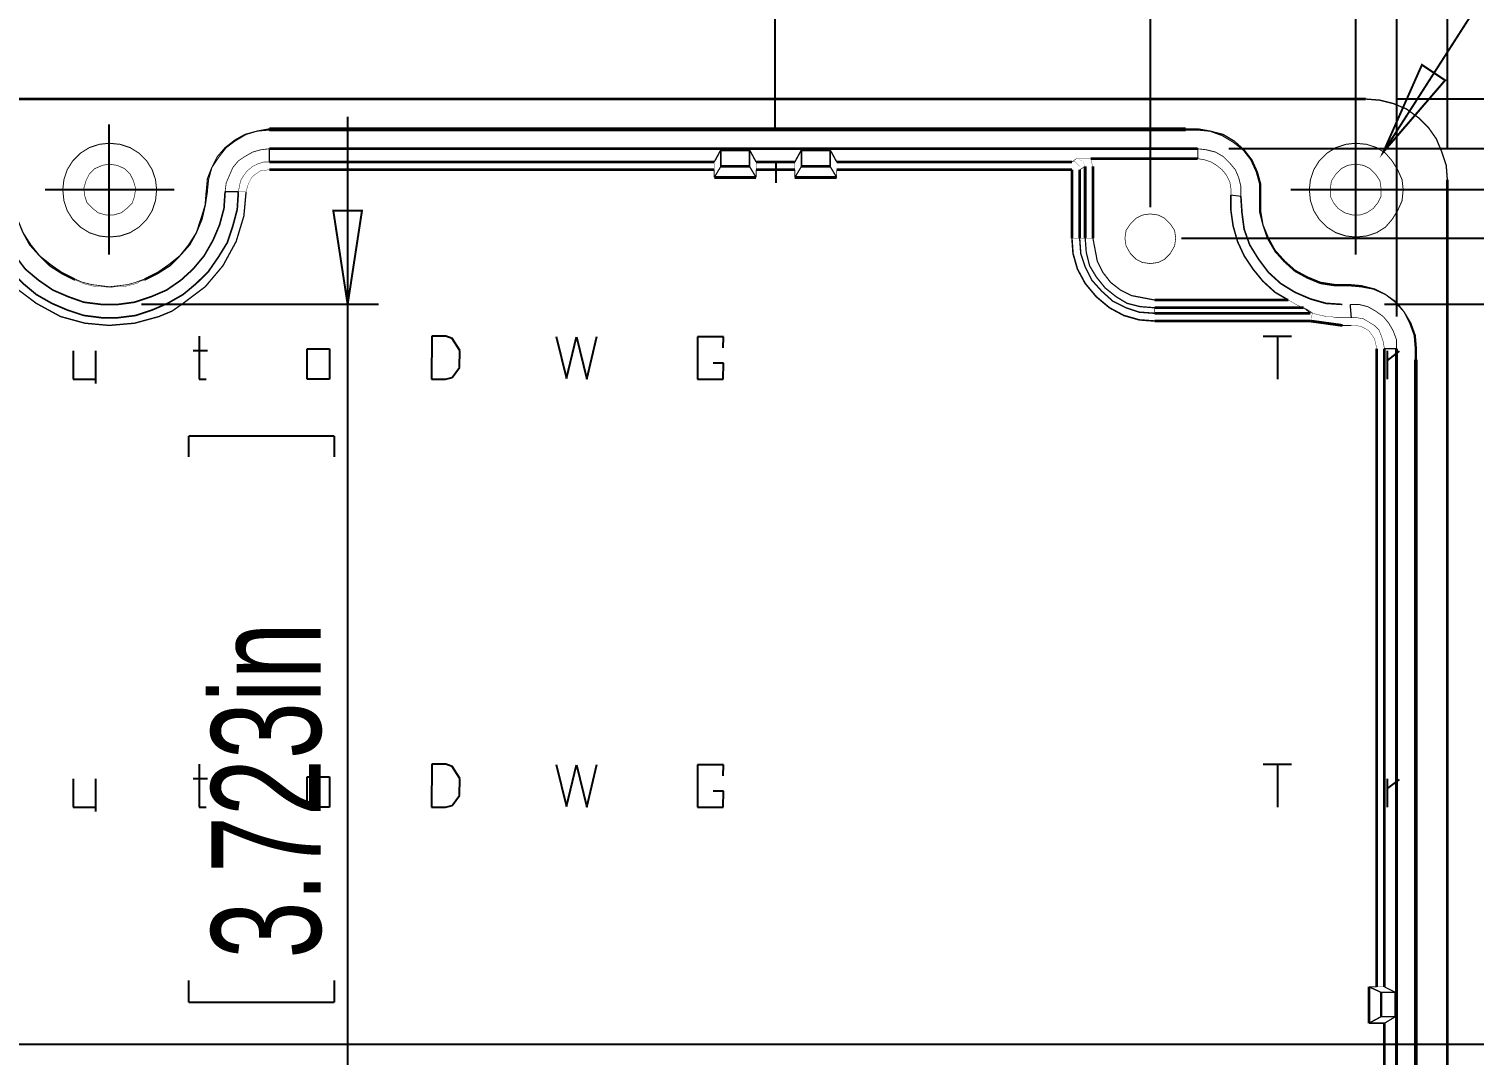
# Model space of a CAD drawing. Extents: x 5 to 426, y 3 to 277.
# Drawn here: x 91.86 to 138.07, y 200.26 to 233.07 of the extents above; entities that cross this region are included whole.
import ezdxf

# ---------------------------------------------------------------- set-up
doc = ezdxf.new("R2010")
doc.units = 0
doc.header["$MEASUREMENT"] = 0
doc.linetypes.add('Linetype1', pattern=[97.2, 86.4, -3.6, 3.6, -3.6])
for name, color, linetype in [('at_Entity', 7, 'Continuous'), ('at_Rect', 7, 'Continuous'), ('at_Text', 7, 'Continuous')]:
    doc.layers.add(name, color=color, linetype=linetype)

msp = doc.modelspace()

# ---------------------------------------------------------------- linework, layer by layer
at = {"color": 28}
for p, q in [((97.31, 223.243), (97.31, 221.875)), ((104.743, 223.243), (104.738, 221.875)), ((105.191, 223.248), (104.743, 223.243)), ((105.395, 223.173), (105.191, 223.248)), ((105.634, 222.791), (105.395, 223.173)), ((108.723, 223.236), (109.047, 221.892)), ((109.047, 221.892), (109.372, 223.228)), ((109.372, 223.228), (109.696, 221.877)), ((109.696, 221.877), (110.02, 223.236)), ((114.067, 223.222), (113.241, 223.222)), ((113.241, 223.222), (113.241, 221.875)), ((114.058, 222.876), (114.067, 223.222)), ((93.274, 222.779), (93.274, 221.875)), ((93.99, 222.779), (93.99, 221.738)), ((97.111, 222.785), (97.574, 222.785)), ((100.762, 222.846), (101.467, 222.846)), ((100.762, 221.875), (100.762, 222.846)), ((101.467, 222.846), (101.467, 221.875)), ((105.626, 222.246), (105.634, 222.791)), ((114.067, 222.388), (113.738, 222.388)), ((114.058, 221.875), (114.067, 222.388)), ((93.274, 221.875), (93.99, 221.875)), ((97.31, 221.875), (97.525, 221.875)), ((101.467, 221.875), (100.762, 221.875)), ((104.738, 221.875), (105.181, 221.875)), ((105.181, 221.875), (105.39, 221.93)), ((105.39, 221.93), (105.626, 222.246)), ((113.241, 221.875), (114.058, 221.875))]:
    msp.add_line(p, q, dxfattribs=at)
at = {"layer": 'at_Entity', "color": 28}
for p, q in [((131.327, 209.559), (132.232, 209.559)), ((131.777, 209.559), (131.777, 208.191)), ((135.292, 209.093), (135.292, 208.191)), ((135.302, 208.79), (135.686, 209.078))]:
    msp.add_line(p, q, dxfattribs=at)
at = {"layer": 'at_Entity', "color": 0}
for points in [[(137.211, 229.238, 0.0636, 0.0636, 0), (137.211, 263.973, 0.0636, 0.0636, 0)], [(135.587, 223.873, 0.0636, 0.0636, 0), (135.587, 257.69, 0.0636, 0.0636, 0)], [(134.281, 228.921, 0.0636, 0.0636, 0), (134.281, 251.477, 0.0636, 0.0636, 0)], [(127.715, 227.367, 0.0636, 0.0636, 0), (127.715, 245.017, 0.0636, 0.0636, 0)], [(135.164, 229.132, 0.0636, 0.0636, 0), (136.399, 231.921, 0.0636, 0.0636, 0), (137.141, 231.427, 0.0636, 0.0636, 0)], [(54.291, 230.827, 0.0883, 0.0883, 0), (134.599, 230.827, 0.0883, 0.0883, 0)], [(137.211, 228.25, 0.0431, 0.0431, 0), (137.176, 228.709, 0.0431, 0.0431, 0), (137.035, 229.132, 0.0431, 0.0431, 0), (136.858, 229.556, 0.0431, 0.0431, 0), (136.611, 229.909, 0.0431, 0.0431, 0), (136.293, 230.227, 0.0431, 0.0431, 0), (135.905, 230.509, 0.0431, 0.0431, 0), (135.481, 230.685, 0.0431, 0.0431, 0), (135.058, 230.791, 0.0431, 0.0431, 0), (134.599, 230.827, 0.0431, 0.0431, 0)], [(135.623, 230.827, 0.0636, 0.0636, 0), (184.231, 230.827, 0.0636, 0.0636, 0)], [(102.052, 224.261, 0.0636, 0.0636, 0), (102.052, 230.262, 0.0636, 0.0636, 0)], [(94.427, 229.168, 0.0636, 0.0636, 0), (94.427, 230.015, 0.0636, 0.0636, 0)], [(97.534, 227.897, 0.0363, 0.0363, 0), (97.569, 228.285, 0.0363, 0.0363, 0), (97.71, 228.638, 0.0363, 0.0363, 0), (97.887, 228.991, 0.0363, 0.0363, 0), (98.134, 229.274, 0.0363, 0.0363, 0), (98.452, 229.521, 0.0363, 0.0363, 0), (98.769, 229.697, 0.0363, 0.0363, 0), (99.158, 229.803, 0.0363, 0.0363, 0), (99.546, 229.874, 0.0363, 0.0363, 0)], [(97.569, 227.897, 0.0353, 0.0353, 0), (97.605, 228.25, 0.0353, 0.0353, 0), (97.71, 228.638, 0.0353, 0.0353, 0), (97.922, 228.956, 0.0353, 0.0353, 0), (98.169, 229.274, 0.0353, 0.0353, 0), (98.452, 229.485, 0.0353, 0.0353, 0), (98.805, 229.697, 0.0353, 0.0353, 0), (99.158, 229.803, 0.0353, 0.0353, 0), (99.546, 229.838, 0.0353, 0.0353, 0)], [(99.546, 229.874, 0.0883, 0.0883, 0), (128.845, 229.874, 0.0883, 0.0883, 0)], [(99.546, 229.838, 0.0883, 0.0883, 0), (128.845, 229.838, 0.0883, 0.0883, 0)], [(99.546, 229.874, 0.00353, 0.00353, 0), (99.546, 229.838, 0.00353, 0.00353, 0)], [(129.233, 229.874, 0.0388, 0.0388, 0), (128.845, 229.874, 0.0388, 0.0388, 0)], [(129.233, 229.838, 0.0388, 0.0388, 0), (128.845, 229.838, 0.0388, 0.0388, 0)], [(128.845, 229.838, 0.00353, 0.00353, 0), (128.845, 229.874, 0.00353, 0.00353, 0)], [(129.233, 229.874, 0.0395, 0.0395, 0), (129.622, 229.803, 0.0395, 0.0395, 0), (130.045, 229.697, 0.0395, 0.0395, 0), (130.398, 229.485, 0.0395, 0.0395, 0), (130.716, 229.203, 0.0395, 0.0395, 0), (130.963, 228.885, 0.0395, 0.0395, 0), (131.139, 228.497, 0.0395, 0.0395, 0), (131.245, 228.109, 0.0395, 0.0395, 0), (131.245, 227.685, 0.0395, 0.0395, 0)], [(129.233, 229.838, 0.039, 0.039, 0), (129.622, 229.803, 0.039, 0.039, 0), (130.01, 229.662, 0.039, 0.039, 0), (130.363, 229.45, 0.039, 0.039, 0), (130.681, 229.203, 0.039, 0.039, 0), (130.928, 228.885, 0.039, 0.039, 0), (131.104, 228.497, 0.039, 0.039, 0), (131.21, 228.109, 0.039, 0.039, 0), (131.21, 227.685, 0.039, 0.039, 0)], [(129.233, 229.874, 0.00353, 0.00353, 0), (129.233, 229.838, 0.00353, 0.00353, 0)], [(134.281, 229.168, 0.0636, 0.0636, 0), (134.281, 230.015, 0.0636, 0.0636, 0)], [(94.427, 226.414, 0.032, 0.032, 0), (94.11, 226.45, 0.032, 0.032, 0), (93.792, 226.555, 0.032, 0.032, 0), (93.51, 226.732, 0.032, 0.032, 0), (93.263, 226.979, 0.032, 0.032, 0), (93.086, 227.261, 0.032, 0.032, 0), (92.98, 227.579, 0.032, 0.032, 0), (92.945, 227.932, 0.032, 0.032, 0), (92.98, 228.25, 0.032, 0.032, 0), (93.086, 228.567, 0.032, 0.032, 0), (93.263, 228.85, 0.032, 0.032, 0), (93.51, 229.097, 0.032, 0.032, 0), (93.792, 229.274, 0.032, 0.032, 0), (94.11, 229.379, 0.032, 0.032, 0), (94.427, 229.415, 0.032, 0.032, 0), (94.78, 229.379, 0.032, 0.032, 0), (95.098, 229.274, 0.032, 0.032, 0), (95.381, 229.097, 0.032, 0.032, 0), (95.628, 228.85, 0.032, 0.032, 0), (95.804, 228.567, 0.032, 0.032, 0), (95.91, 228.25, 0.032, 0.032, 0), (95.945, 227.932, 0.032, 0.032, 0), (95.91, 227.579, 0.032, 0.032, 0), (95.804, 227.261, 0.032, 0.032, 0), (95.628, 226.979, 0.032, 0.032, 0), (95.381, 226.732, 0.032, 0.032, 0), (95.098, 226.555, 0.032, 0.032, 0), (94.78, 226.45, 0.032, 0.032, 0), (94.427, 226.414, 0.032, 0.032, 0)], [(94.427, 227.932, 0.0636, 0.0636, 0), (94.427, 229.168, 0.0636, 0.0636, 0)], [(98.134, 227.862, 0.0255, 0.0255, 0), (98.169, 228.144, 0.0255, 0.0255, 0), (98.275, 228.391, 0.0255, 0.0255, 0), (98.381, 228.638, 0.0255, 0.0255, 0), (98.558, 228.85, 0.0255, 0.0255, 0), (98.769, 228.991, 0.0255, 0.0255, 0), (99.016, 229.132, 0.0255, 0.0255, 0), (99.264, 229.203, 0.0255, 0.0255, 0), (99.546, 229.238, 0.0255, 0.0255, 0)], [(99.546, 229.238, 0.0883, 0.0883, 0), (129.233, 229.238, 0.0883, 0.0883, 0)], [(99.546, 229.238, 0.0424, 0.0424, 0), (99.546, 228.815, 0.0424, 0.0424, 0)], [(113.772, 228.815, 0.0442, 0.0442, 0), (113.984, 229.203, 0.0442, 0.0442, 0)], [(113.984, 229.203, 0.0883, 0.0883, 0), (114.901, 229.203, 0.0883, 0.0883, 0)], [(113.984, 229.203, 0.0529, 0.0529, 0), (113.984, 228.673, 0.0529, 0.0529, 0)], [(114.901, 229.203, 0.0529, 0.0529, 0), (114.901, 228.673, 0.0529, 0.0529, 0)], [(114.901, 229.203, 0.0442, 0.0442, 0), (115.113, 228.815, 0.0442, 0.0442, 0)], [(116.349, 228.815, 0.0442, 0.0442, 0), (116.561, 229.203, 0.0442, 0.0442, 0)], [(116.561, 229.203, 0.0883, 0.0883, 0), (117.478, 229.203, 0.0883, 0.0883, 0)], [(116.561, 229.203, 0.0529, 0.0529, 0), (116.561, 228.673, 0.0529, 0.0529, 0)], [(117.478, 229.203, 0.0529, 0.0529, 0), (117.478, 228.673, 0.0529, 0.0529, 0)], [(117.478, 229.203, 0.0442, 0.0442, 0), (117.69, 228.815, 0.0442, 0.0442, 0)], [(129.233, 228.921, 0.0318, 0.0318, 0), (129.233, 229.238, 0.0318, 0.0318, 0)], [(129.233, 229.238, 0.0269, 0.0269, 0), (129.516, 229.203, 0.0269, 0.0269, 0), (129.798, 229.132, 0.0269, 0.0269, 0), (130.045, 228.991, 0.0269, 0.0269, 0), (130.257, 228.779, 0.0269, 0.0269, 0), (130.434, 228.567, 0.0269, 0.0269, 0), (130.539, 228.32, 0.0269, 0.0269, 0), (130.61, 228.038, 0.0269, 0.0269, 0), (130.61, 227.72, 0.0269, 0.0269, 0)], [(130.222, 229.238, 0.0636, 0.0636, 0), (178.23, 229.238, 0.0636, 0.0636, 0)], [(134.281, 226.414, 0.032, 0.032, 0), (133.964, 226.45, 0.032, 0.032, 0), (133.646, 226.555, 0.032, 0.032, 0), (133.363, 226.732, 0.032, 0.032, 0), (133.116, 226.979, 0.032, 0.032, 0), (132.94, 227.261, 0.032, 0.032, 0), (132.834, 227.579, 0.032, 0.032, 0), (132.799, 227.932, 0.032, 0.032, 0), (132.834, 228.25, 0.032, 0.032, 0), (132.94, 228.567, 0.032, 0.032, 0), (133.116, 228.85, 0.032, 0.032, 0), (133.363, 229.097, 0.032, 0.032, 0), (133.646, 229.274, 0.032, 0.032, 0), (133.964, 229.379, 0.032, 0.032, 0), (134.281, 229.415, 0.032, 0.032, 0), (134.634, 229.379, 0.032, 0.032, 0), (134.952, 229.274, 0.032, 0.032, 0), (135.234, 229.097, 0.032, 0.032, 0), (135.446, 228.85, 0.032, 0.032, 0), (135.623, 228.567, 0.032, 0.032, 0), (135.764, 228.25, 0.032, 0.032, 0), (135.799, 227.932, 0.032, 0.032, 0), (135.764, 227.579, 0.032, 0.032, 0), (135.623, 227.261, 0.032, 0.032, 0), (135.446, 226.979, 0.032, 0.032, 0), (135.234, 226.732, 0.032, 0.032, 0), (134.952, 226.555, 0.032, 0.032, 0), (134.634, 226.45, 0.032, 0.032, 0), (134.281, 226.414, 0.032, 0.032, 0)], [(134.281, 227.932, 0.0636, 0.0636, 0), (134.281, 229.168, 0.0636, 0.0636, 0)], [(94.427, 228.744, 0.0215, 0.0215, 0), (94.675, 228.709, 0.0215, 0.0215, 0), (94.922, 228.603, 0.0215, 0.0215, 0), (95.098, 228.426, 0.0215, 0.0215, 0), (95.204, 228.214, 0.0215, 0.0215, 0), (95.275, 227.967, 0.0215, 0.0215, 0), (95.239, 227.72, 0.0215, 0.0215, 0), (95.169, 227.508, 0.0215, 0.0215, 0), (94.992, 227.332, 0.0215, 0.0215, 0), (94.816, 227.191, 0.0215, 0.0215, 0), (94.569, 227.12, 0.0215, 0.0215, 0), (94.322, 227.12, 0.0215, 0.0215, 0), (94.075, 227.191, 0.0215, 0.0215, 0), (93.898, 227.332, 0.0215, 0.0215, 0), (93.721, 227.508, 0.0215, 0.0215, 0), (93.651, 227.72, 0.0215, 0.0215, 0), (93.616, 227.967, 0.0215, 0.0215, 0), (93.686, 228.214, 0.0215, 0.0215, 0), (93.792, 228.426, 0.0215, 0.0215, 0), (93.969, 228.603, 0.0215, 0.0215, 0), (94.216, 228.709, 0.0215, 0.0215, 0), (94.427, 228.744, 0.0215, 0.0215, 0)], [(99.546, 228.815, 0.0158, 0.0158, 0), (99.369, 228.815, 0.0158, 0.0158, 0), (99.158, 228.744, 0.0158, 0.0158, 0), (99.016, 228.673, 0.0158, 0.0158, 0), (98.84, 228.532, 0.0158, 0.0158, 0), (98.734, 228.391, 0.0158, 0.0158, 0), (98.628, 228.214, 0.0158, 0.0158, 0), (98.593, 228.038, 0.0158, 0.0158, 0), (98.558, 227.862, 0.0158, 0.0158, 0)], [(99.546, 228.815, 0.0883, 0.0883, 0), (113.772, 228.815, 0.0883, 0.0883, 0)], [(99.546, 228.567, 0.00353, 0.00353, 0), (99.546, 228.638, 0.00353, 0.00353, 0), (99.546, 228.673, 0.00353, 0.00353, 0), (99.546, 228.709, 0.00353, 0.00353, 0), (99.546, 228.744, 0.00353, 0.00353, 0), (99.546, 228.779, 0.00353, 0.00353, 0), (99.546, 228.815, 0.00353, 0.00353, 0)], [(113.772, 228.815, 0.00353, 0.00353, 0), (113.772, 228.744, 0.00353, 0.00353, 0), (113.772, 228.709, 0.00353, 0.00353, 0), (113.772, 228.673, 0.00353, 0.00353, 0), (113.772, 228.567, 0.00353, 0.00353, 0)], [(113.984, 228.673, 0.0883, 0.0883, 0), (114.901, 228.673, 0.0883, 0.0883, 0)], [(115.113, 228.815, 0.0883, 0.0883, 0), (116.349, 228.815, 0.0883, 0.0883, 0)], [(115.113, 228.567, 0.00353, 0.00353, 0), (115.113, 228.673, 0.00353, 0.00353, 0), (115.113, 228.744, 0.00353, 0.00353, 0), (115.113, 228.779, 0.00353, 0.00353, 0), (115.113, 228.815, 0.00353, 0.00353, 0)], [(116.349, 228.815, 0.00353, 0.00353, 0), (116.349, 228.744, 0.00353, 0.00353, 0), (116.349, 228.709, 0.00353, 0.00353, 0), (116.349, 228.673, 0.00353, 0.00353, 0), (116.349, 228.567, 0.00353, 0.00353, 0)], [(116.561, 228.673, 0.0883, 0.0883, 0), (117.478, 228.673, 0.0883, 0.0883, 0)], [(117.69, 228.815, 0.0883, 0.0883, 0), (125.209, 228.815, 0.0883, 0.0883, 0)], [(117.69, 228.567, 0.00353, 0.00353, 0), (117.69, 228.673, 0.00353, 0.00353, 0), (117.69, 228.744, 0.00353, 0.00353, 0), (117.69, 228.779, 0.00353, 0.00353, 0), (117.69, 228.815, 0.00353, 0.00353, 0)], [(125.209, 228.815, 0.0176, 0.0176, 0), (125.35, 228.921, 0.0176, 0.0176, 0)], [(125.456, 228.567, 0.00998, 0.00998, 0), (125.456, 228.673, 0.00998, 0.00998, 0), (125.386, 228.744, 0.00998, 0.00998, 0), (125.315, 228.815, 0.00998, 0.00998, 0), (125.209, 228.815, 0.00998, 0.00998, 0)], [(125.209, 228.815, 0.00353, 0.00353, 0), (125.209, 228.779, 0.00353, 0.00353, 0)], [(125.35, 228.921, 0.0106, 0.0106, 0), (125.562, 228.921, 0.0106, 0.0106, 0), (125.668, 228.921, 0.0106, 0.0106, 0), (125.809, 228.921, 0.0106, 0.0106, 0)], [(125.35, 228.921, 0.00353, 0.00353, 0), (125.421, 228.921, 0.00353, 0.00353, 0), (125.456, 228.885, 0.00353, 0.00353, 0), (125.527, 228.85, 0.00353, 0.00353, 0), (125.562, 228.85, 0.00353, 0.00353, 0), (125.597, 228.744, 0.00353, 0.00353, 0), (125.633, 228.673, 0.00353, 0.00353, 0)], [(125.633, 228.673, 0.0883, 0.0883, 0), (125.633, 226.379, 0.0883, 0.0883, 0)], [(125.809, 228.921, 0.0883, 0.0883, 0), (129.233, 228.921, 0.0883, 0.0883, 0)], [(125.809, 228.921, 0.0112, 0.0112, 0), (125.844, 228.779, 0.0112, 0.0112, 0), (125.88, 228.673, 0.0112, 0.0112, 0)], [(125.88, 228.673, 0.0883, 0.0883, 0), (125.88, 226.379, 0.0883, 0.0883, 0)], [(130.292, 227.756, 0.0206, 0.0206, 0), (130.292, 227.967, 0.0206, 0.0206, 0), (130.257, 228.179, 0.0206, 0.0206, 0), (130.151, 228.391, 0.0206, 0.0206, 0), (130.01, 228.567, 0.0206, 0.0206, 0), (129.833, 228.709, 0.0206, 0.0206, 0), (129.657, 228.815, 0.0206, 0.0206, 0), (129.445, 228.885, 0.0206, 0.0206, 0), (129.233, 228.921, 0.0206, 0.0206, 0)], [(134.281, 228.744, 0.0223, 0.0223, 0), (134.528, 228.709, 0.0223, 0.0223, 0), (134.74, 228.603, 0.0223, 0.0223, 0), (134.917, 228.426, 0.0223, 0.0223, 0), (135.058, 228.214, 0.0223, 0.0223, 0), (135.093, 227.967, 0.0223, 0.0223, 0), (135.093, 227.72, 0.0223, 0.0223, 0), (134.987, 227.508, 0.0223, 0.0223, 0), (134.846, 227.332, 0.0223, 0.0223, 0), (134.634, 227.191, 0.0223, 0.0223, 0), (134.422, 227.12, 0.0223, 0.0223, 0), (134.175, 227.12, 0.0223, 0.0223, 0), (133.928, 227.191, 0.0223, 0.0223, 0), (133.716, 227.332, 0.0223, 0.0223, 0), (133.575, 227.508, 0.0223, 0.0223, 0), (133.469, 227.72, 0.0223, 0.0223, 0), (133.469, 227.967, 0.0223, 0.0223, 0), (133.505, 228.214, 0.0223, 0.0223, 0), (133.646, 228.426, 0.0223, 0.0223, 0), (133.822, 228.603, 0.0223, 0.0223, 0), (134.034, 228.709, 0.0223, 0.0223, 0), (134.281, 228.744, 0.0223, 0.0223, 0)], [(99.546, 228.567, 0.0127, 0.0127, 0), (99.264, 228.532, 0.0127, 0.0127, 0), (99.158, 228.462, 0.0127, 0.0127, 0), (99.016, 228.356, 0.0127, 0.0127, 0), (98.946, 228.25, 0.0127, 0.0127, 0), (98.875, 228.109, 0.0127, 0.0127, 0), (98.805, 227.862, 0.0127, 0.0127, 0)], [(113.772, 228.567, 0.0883, 0.0883, 0), (99.546, 228.567, 0.0883, 0.0883, 0)], [(115.113, 228.32, 0.0883, 0.0883, 0), (113.772, 228.32, 0.0883, 0.0883, 0)], [(113.772, 228.32, 0.0412, 0.0412, 0), (113.984, 228.673, 0.0412, 0.0412, 0)], [(113.772, 228.32, 0.0247, 0.0247, 0), (113.772, 228.567, 0.0247, 0.0247, 0)], [(114.901, 228.673, 0.0412, 0.0412, 0), (115.113, 228.32, 0.0412, 0.0412, 0)], [(116.349, 228.567, 0.0883, 0.0883, 0), (115.113, 228.567, 0.0883, 0.0883, 0)], [(115.113, 228.567, 0.0247, 0.0247, 0), (115.113, 228.32, 0.0247, 0.0247, 0)], [(117.69, 228.32, 0.0883, 0.0883, 0), (116.349, 228.32, 0.0883, 0.0883, 0)], [(116.349, 228.32, 0.0412, 0.0412, 0), (116.561, 228.673, 0.0412, 0.0412, 0)], [(116.349, 228.32, 0.0247, 0.0247, 0), (116.349, 228.567, 0.0247, 0.0247, 0)], [(117.478, 228.673, 0.0412, 0.0412, 0), (117.69, 228.32, 0.0412, 0.0412, 0)], [(125.209, 228.567, 0.0883, 0.0883, 0), (117.69, 228.567, 0.0883, 0.0883, 0)], [(117.69, 228.567, 0.0247, 0.0247, 0), (117.69, 228.32, 0.0247, 0.0247, 0)], [(125.209, 226.379, 0.0883, 0.0883, 0), (125.209, 228.567, 0.0883, 0.0883, 0)], [(125.209, 228.709, 0.00353, 0.00353, 0), (125.209, 228.673, 0.00353, 0.00353, 0), (125.209, 228.567, 0.00353, 0.00353, 0)], [(125.209, 228.567, 0.00353, 0.00353, 0), (125.315, 228.567, 0.00353, 0.00353, 0), (125.35, 228.567, 0.00353, 0.00353, 0)], [(125.456, 228.567, 0.0883, 0.0883, 0), (125.456, 226.379, 0.0883, 0.0883, 0)], [(125.421, 228.567, 0.00353, 0.00353, 0), (125.456, 228.567, 0.00353, 0.00353, 0)], [(125.633, 228.673, 0.0206, 0.0206, 0), (125.456, 228.567, 0.0206, 0.0206, 0)], [(125.633, 228.673, 0.00353, 0.00353, 0), (125.668, 228.673, 0.00353, 0.00353, 0), (125.703, 228.673, 0.00353, 0.00353, 0), (125.739, 228.673, 0.00353, 0.00353, 0), (125.774, 228.673, 0.00353, 0.00353, 0), (125.809, 228.673, 0.00353, 0.00353, 0), (125.88, 228.673, 0.00353, 0.00353, 0)], [(137.211, 228.25, 0.0883, 0.0883, 0), (137.211, 172.97, 0.0883, 0.0883, 0)], [(98.805, 227.862, 0.0431, 0.0431, 0), (98.734, 227.085, 0.0431, 0.0431, 0), (98.487, 226.273, 0.0431, 0.0431, 0), (98.063, 225.496, 0.0431, 0.0431, 0), (97.499, 224.826, 0.0431, 0.0431, 0), (96.793, 224.296, 0.0431, 0.0431, 0), (96.44, 224.049, 0.0431, 0.0431, 0), (96.016, 223.873, 0.0431, 0.0431, 0), (95.239, 223.661, 0.0431, 0.0431, 0), (94.427, 223.59, 0.0431, 0.0431, 0), (93.651, 223.661, 0.0431, 0.0431, 0), (92.874, 223.873, 0.0431, 0.0431, 0), (92.098, 224.296, 0.0431, 0.0431, 0), (91.392, 224.826, 0.0431, 0.0431, 0), (90.827, 225.496, 0.0431, 0.0431, 0), (90.615, 225.885, 0.0431, 0.0431, 0), (90.403, 226.273, 0.0431, 0.0431, 0), (90.156, 227.085, 0.0431, 0.0431, 0), (90.086, 227.862, 0.0431, 0.0431, 0)], [(90.333, 227.862, 0.0529, 0.0529, 0), (90.368, 227.297, 0.0529, 0.0529, 0), (90.509, 226.767, 0.0529, 0.0529, 0), (90.686, 226.238, 0.0529, 0.0529, 0), (90.968, 225.779, 0.0529, 0.0529, 0), (91.286, 225.32, 0.0529, 0.0529, 0), (91.674, 224.932, 0.0529, 0.0529, 0), (92.098, 224.579, 0.0529, 0.0529, 0), (92.592, 224.296, 0.0529, 0.0529, 0), (93.086, 224.084, 0.0529, 0.0529, 0), (93.616, 223.908, 0.0529, 0.0529, 0), (94.18, 223.837, 0.0529, 0.0529, 0), (94.71, 223.837, 0.0529, 0.0529, 0), (95.275, 223.908, 0.0529, 0.0529, 0), (95.804, 224.084, 0.0529, 0.0529, 0), (96.298, 224.296, 0.0529, 0.0529, 0), (96.793, 224.579, 0.0529, 0.0529, 0), (97.216, 224.932, 0.0529, 0.0529, 0), (97.605, 225.32, 0.0529, 0.0529, 0), (97.922, 225.779, 0.0529, 0.0529, 0), (98.205, 226.238, 0.0529, 0.0529, 0), (98.381, 226.767, 0.0529, 0.0529, 0), (98.522, 227.297, 0.0529, 0.0529, 0), (98.558, 227.862, 0.0529, 0.0529, 0)], [(90.756, 227.862, 0.0525, 0.0525, 0), (90.792, 227.332, 0.0525, 0.0525, 0), (90.933, 226.803, 0.0525, 0.0525, 0), (91.145, 226.308, 0.0525, 0.0525, 0), (91.427, 225.814, 0.0525, 0.0525, 0), (91.745, 225.391, 0.0525, 0.0525, 0), (92.168, 225.037, 0.0525, 0.0525, 0), (92.627, 224.72, 0.0525, 0.0525, 0), (93.121, 224.508, 0.0525, 0.0525, 0), (93.616, 224.332, 0.0525, 0.0525, 0), (94.18, 224.261, 0.0525, 0.0525, 0), (94.71, 224.261, 0.0525, 0.0525, 0), (95.239, 224.332, 0.0525, 0.0525, 0), (95.769, 224.508, 0.0525, 0.0525, 0), (96.263, 224.72, 0.0525, 0.0525, 0), (96.722, 225.037, 0.0525, 0.0525, 0), (97.11, 225.391, 0.0525, 0.0525, 0), (97.463, 225.814, 0.0525, 0.0525, 0), (97.746, 226.308, 0.0525, 0.0525, 0), (97.957, 226.803, 0.0525, 0.0525, 0), (98.099, 227.332, 0.0525, 0.0525, 0), (98.134, 227.862, 0.0525, 0.0525, 0)], [(93.333, 225.037, 0.0442, 0.0442, 0), (92.91, 225.249, 0.0442, 0.0442, 0), (92.521, 225.496, 0.0442, 0.0442, 0), (92.204, 225.814, 0.0442, 0.0442, 0), (91.886, 226.167, 0.0442, 0.0442, 0), (91.674, 226.555, 0.0442, 0.0442, 0), (91.498, 226.979, 0.0442, 0.0442, 0), (91.392, 227.438, 0.0442, 0.0442, 0), (91.321, 227.897, 0.0442, 0.0442, 0)], [(91.356, 227.897, 0.0431, 0.0431, 0), (91.392, 227.438, 0.0431, 0.0431, 0), (91.498, 226.979, 0.0431, 0.0431, 0), (91.674, 226.555, 0.0431, 0.0431, 0), (91.921, 226.167, 0.0431, 0.0431, 0), (92.204, 225.814, 0.0431, 0.0431, 0), (92.557, 225.532, 0.0431, 0.0431, 0), (92.91, 225.285, 0.0431, 0.0431, 0), (93.333, 225.073, 0.0431, 0.0431, 0)], [(93.192, 227.932, 0.0636, 0.0636, 0), (92.38, 227.932, 0.0636, 0.0636, 0)], [(94.427, 227.932, 0.0636, 0.0636, 0), (93.192, 227.932, 0.0636, 0.0636, 0)], [(94.427, 227.932, 0.0636, 0.0636, 0), (95.698, 227.932, 0.0636, 0.0636, 0)], [(94.427, 227.932, 0.0636, 0.0636, 0), (94.427, 226.661, 0.0636, 0.0636, 0)], [(97.569, 227.897, 0.0442, 0.0442, 0), (97.499, 227.438, 0.0442, 0.0442, 0), (97.393, 226.979, 0.0442, 0.0442, 0), (97.216, 226.555, 0.0442, 0.0442, 0), (97.004, 226.167, 0.0442, 0.0442, 0), (96.687, 225.814, 0.0442, 0.0442, 0), (96.369, 225.496, 0.0442, 0.0442, 0), (95.981, 225.249, 0.0442, 0.0442, 0), (95.557, 225.037, 0.0442, 0.0442, 0)], [(95.557, 225.073, 0.0431, 0.0431, 0), (95.981, 225.285, 0.0431, 0.0431, 0), (96.334, 225.532, 0.0431, 0.0431, 0), (96.687, 225.814, 0.0431, 0.0431, 0), (96.969, 226.167, 0.0431, 0.0431, 0), (97.216, 226.555, 0.0431, 0.0431, 0), (97.357, 226.979, 0.0431, 0.0431, 0), (97.499, 227.438, 0.0431, 0.0431, 0), (97.534, 227.897, 0.0431, 0.0431, 0)], [(95.698, 227.932, 0.0636, 0.0636, 0), (96.51, 227.932, 0.0636, 0.0636, 0)], [(97.534, 227.897, 0.00353, 0.00353, 0), (97.569, 227.897, 0.00353, 0.00353, 0)], [(98.558, 227.862, 0.0424, 0.0424, 0), (98.134, 227.862, 0.0424, 0.0424, 0)], [(98.805, 227.862, 0.00353, 0.00353, 0), (98.769, 227.862, 0.00353, 0.00353, 0), (98.699, 227.862, 0.00353, 0.00353, 0), (98.663, 227.862, 0.00353, 0.00353, 0), (98.628, 227.862, 0.00353, 0.00353, 0), (98.593, 227.862, 0.00353, 0.00353, 0), (98.558, 227.862, 0.00353, 0.00353, 0)], [(133.046, 227.932, 0.0636, 0.0636, 0), (132.198, 227.932, 0.0636, 0.0636, 0)], [(134.281, 227.932, 0.0636, 0.0636, 0), (133.046, 227.932, 0.0636, 0.0636, 0)], [(134.281, 227.932, 0.0636, 0.0636, 0), (135.552, 227.932, 0.0636, 0.0636, 0)], [(134.281, 227.932, 0.0636, 0.0636, 0), (134.281, 226.661, 0.0636, 0.0636, 0)], [(135.27, 227.932, 0.0636, 0.0636, 0), (171.982, 227.932, 0.0636, 0.0636, 0)], [(135.552, 227.932, 0.0636, 0.0636, 0), (136.364, 227.932, 0.0636, 0.0636, 0)], [(130.292, 227.756, 0.049, 0.049, 0), (130.292, 227.261, 0.049, 0.049, 0), (130.363, 226.767, 0.049, 0.049, 0), (130.504, 226.273, 0.049, 0.049, 0), (130.716, 225.814, 0.049, 0.049, 0), (130.998, 225.391, 0.049, 0.049, 0), (131.316, 225.002, 0.049, 0.049, 0), (131.704, 224.649, 0.049, 0.049, 0), (132.128, 224.402, 0.049, 0.049, 0)], [(130.61, 227.72, 0.032, 0.032, 0), (130.292, 227.756, 0.032, 0.032, 0)], [(130.61, 227.72, 0.0514, 0.0514, 0), (130.645, 227.191, 0.0514, 0.0514, 0), (130.716, 226.661, 0.0514, 0.0514, 0), (130.892, 226.167, 0.0514, 0.0514, 0), (131.175, 225.708, 0.0514, 0.0514, 0), (131.493, 225.285, 0.0514, 0.0514, 0), (131.881, 224.932, 0.0514, 0.0514, 0), (132.34, 224.649, 0.0514, 0.0514, 0), (132.834, 224.437, 0.0514, 0.0514, 0), (133.328, 224.296, 0.0514, 0.0514, 0), (133.858, 224.261, 0.0514, 0.0514, 0)], [(134.069, 224.861, 0.0425, 0.0425, 0), (133.611, 224.861, 0.0425, 0.0425, 0), (133.152, 224.932, 0.0425, 0.0425, 0), (132.728, 225.108, 0.0425, 0.0425, 0), (132.34, 225.32, 0.0425, 0.0425, 0), (131.987, 225.638, 0.0425, 0.0425, 0), (131.704, 225.955, 0.0425, 0.0425, 0), (131.457, 226.379, 0.0425, 0.0425, 0), (131.316, 226.803, 0.0425, 0.0425, 0), (131.21, 227.226, 0.0425, 0.0425, 0), (131.21, 227.685, 0.0425, 0.0425, 0)], [(131.21, 227.685, 0.00353, 0.00353, 0), (131.245, 227.685, 0.00353, 0.00353, 0)], [(131.245, 227.685, 0.0425, 0.0425, 0), (131.245, 227.226, 0.0425, 0.0425, 0), (131.316, 226.803, 0.0425, 0.0425, 0), (131.493, 226.379, 0.0425, 0.0425, 0), (131.704, 225.991, 0.0425, 0.0425, 0), (132.022, 225.638, 0.0425, 0.0425, 0), (132.34, 225.355, 0.0425, 0.0425, 0), (132.728, 225.143, 0.0425, 0.0425, 0), (133.152, 224.967, 0.0425, 0.0425, 0), (133.611, 224.896, 0.0425, 0.0425, 0), (134.069, 224.896, 0.0425, 0.0425, 0)], [(102.052, 224.261, 0.0636, 0.0636, 0), (101.593, 227.261, 0.0636, 0.0636, 0), (102.511, 227.261, 0.0636, 0.0636, 0)], [(127.715, 225.567, 0.0237, 0.0237, 0), (127.963, 225.602, 0.0237, 0.0237, 0), (128.174, 225.708, 0.0237, 0.0237, 0), (128.351, 225.885, 0.0237, 0.0237, 0), (128.492, 226.132, 0.0237, 0.0237, 0), (128.527, 226.379, 0.0237, 0.0237, 0), (128.492, 226.626, 0.0237, 0.0237, 0), (128.351, 226.838, 0.0237, 0.0237, 0), (128.174, 227.014, 0.0237, 0.0237, 0), (127.963, 227.12, 0.0237, 0.0237, 0), (127.715, 227.155, 0.0237, 0.0237, 0), (127.468, 227.12, 0.0237, 0.0237, 0), (127.257, 227.014, 0.0237, 0.0237, 0), (127.08, 226.838, 0.0237, 0.0237, 0), (126.939, 226.626, 0.0237, 0.0237, 0), (126.903, 226.379, 0.0237, 0.0237, 0), (126.939, 226.132, 0.0237, 0.0237, 0), (127.08, 225.885, 0.0237, 0.0237, 0), (127.257, 225.708, 0.0237, 0.0237, 0), (127.468, 225.602, 0.0237, 0.0237, 0), (127.715, 225.567, 0.0237, 0.0237, 0)], [(94.427, 226.661, 0.0636, 0.0636, 0), (94.427, 225.849, 0.0636, 0.0636, 0)], [(128.704, 226.379, 0.0636, 0.0636, 0), (166.228, 226.379, 0.0636, 0.0636, 0)], [(134.281, 226.661, 0.0636, 0.0636, 0), (134.281, 225.849, 0.0636, 0.0636, 0)], [(127.857, 223.731, 0.0495, 0.0495, 0), (127.362, 223.767, 0.0495, 0.0495, 0), (126.868, 223.908, 0.0495, 0.0495, 0), (126.409, 224.155, 0.0495, 0.0495, 0), (125.986, 224.508, 0.0495, 0.0495, 0), (125.633, 224.932, 0.0495, 0.0495, 0), (125.386, 225.391, 0.0495, 0.0495, 0), (125.244, 225.885, 0.0495, 0.0495, 0), (125.209, 226.379, 0.0495, 0.0495, 0)], [(125.456, 226.379, 0.00353, 0.00353, 0), (125.421, 226.379, 0.00353, 0.00353, 0), (125.386, 226.379, 0.00353, 0.00353, 0), (125.35, 226.379, 0.00353, 0.00353, 0), (125.315, 226.379, 0.00353, 0.00353, 0), (125.244, 226.379, 0.00353, 0.00353, 0), (125.209, 226.379, 0.00353, 0.00353, 0)], [(125.456, 226.379, 0.0447, 0.0447, 0), (125.492, 225.885, 0.0447, 0.0447, 0), (125.633, 225.461, 0.0447, 0.0447, 0), (125.844, 225.037, 0.0447, 0.0447, 0), (126.162, 224.685, 0.0447, 0.0447, 0), (126.515, 224.367, 0.0447, 0.0447, 0), (126.939, 224.155, 0.0447, 0.0447, 0), (127.362, 224.014, 0.0447, 0.0447, 0), (127.857, 223.978, 0.0447, 0.0447, 0)], [(125.456, 226.379, 0.0176, 0.0176, 0), (125.633, 226.379, 0.0176, 0.0176, 0)], [(125.633, 226.379, 0.0412, 0.0412, 0), (125.668, 225.92, 0.0412, 0.0412, 0), (125.774, 225.496, 0.0412, 0.0412, 0), (125.986, 225.143, 0.0412, 0.0412, 0), (126.268, 224.79, 0.0412, 0.0412, 0), (126.621, 224.508, 0.0412, 0.0412, 0), (126.974, 224.296, 0.0412, 0.0412, 0), (127.398, 224.19, 0.0412, 0.0412, 0), (127.857, 224.155, 0.0412, 0.0412, 0)], [(125.88, 226.379, 0.00353, 0.00353, 0), (125.809, 226.379, 0.00353, 0.00353, 0), (125.774, 226.379, 0.00353, 0.00353, 0), (125.739, 226.379, 0.00353, 0.00353, 0), (125.703, 226.379, 0.00353, 0.00353, 0), (125.668, 226.379, 0.00353, 0.00353, 0), (125.633, 226.379, 0.00353, 0.00353, 0)], [(125.88, 226.379, 0.0395, 0.0395, 0), (126.021, 225.638, 0.0395, 0.0395, 0), (126.198, 225.285, 0.0395, 0.0395, 0), (126.445, 224.967, 0.0395, 0.0395, 0), (126.762, 224.72, 0.0395, 0.0395, 0), (127.115, 224.543, 0.0395, 0.0395, 0), (127.857, 224.402, 0.0395, 0.0395, 0)], [(93.333, 225.073, 0.0257, 0.0257, 0), (93.58, 224.967, 0.0257, 0.0257, 0), (93.863, 224.896, 0.0257, 0.0257, 0), (94.145, 224.861, 0.0257, 0.0257, 0), (94.427, 224.826, 0.0257, 0.0257, 0), (94.745, 224.861, 0.0257, 0.0257, 0), (95.028, 224.896, 0.0257, 0.0257, 0), (95.275, 224.967, 0.0257, 0.0257, 0), (95.557, 225.073, 0.0257, 0.0257, 0)], [(94.427, 224.79, 0.0112, 0.0112, 0), (94.286, 224.826, 0.0112, 0.0112, 0), (94.145, 224.826, 0.0112, 0.0112, 0), (94.004, 224.826, 0.0112, 0.0112, 0), (93.863, 224.861, 0.0112, 0.0112, 0), (93.721, 224.896, 0.0112, 0.0112, 0), (93.58, 224.932, 0.0112, 0.0112, 0), (93.439, 225.002, 0.0112, 0.0112, 0), (93.333, 225.037, 0.0112, 0.0112, 0)], [(93.333, 225.037, 0.00353, 0.00353, 0), (93.333, 225.073, 0.00353, 0.00353, 0)], [(95.557, 225.037, 0.0127, 0.0127, 0), (95.416, 225.002, 0.0127, 0.0127, 0), (95.31, 224.932, 0.0127, 0.0127, 0), (95.169, 224.896, 0.0127, 0.0127, 0), (95.028, 224.861, 0.0127, 0.0127, 0), (94.886, 224.826, 0.0127, 0.0127, 0), (94.745, 224.826, 0.0127, 0.0127, 0), (94.604, 224.826, 0.0127, 0.0127, 0), (94.427, 224.79, 0.0127, 0.0127, 0)], [(95.557, 225.037, 0.00353, 0.00353, 0), (95.557, 225.073, 0.00353, 0.00353, 0)], [(134.069, 224.896, 0.039, 0.039, 0), (134.458, 224.861, 0.039, 0.039, 0), (134.881, 224.755, 0.039, 0.039, 0), (135.234, 224.579, 0.039, 0.039, 0), (135.587, 224.332, 0.039, 0.039, 0), (135.834, 224.014, 0.039, 0.039, 0), (136.046, 223.661, 0.039, 0.039, 0), (136.187, 223.273, 0.039, 0.039, 0), (136.223, 222.849, 0.039, 0.039, 0)], [(134.069, 224.861, 0.039, 0.039, 0), (134.458, 224.826, 0.039, 0.039, 0), (134.846, 224.755, 0.039, 0.039, 0), (135.234, 224.579, 0.039, 0.039, 0), (135.552, 224.332, 0.039, 0.039, 0), (135.834, 224.014, 0.039, 0.039, 0), (136.011, 223.661, 0.039, 0.039, 0), (136.152, 223.273, 0.039, 0.039, 0), (136.187, 222.849, 0.039, 0.039, 0)], [(134.069, 224.896, 0.00353, 0.00353, 0), (134.069, 224.861, 0.00353, 0.00353, 0)], [(95.451, 224.261, 0.0636, 0.0636, 0), (103.041, 224.261, 0.0636, 0.0636, 0)], [(102.052, 224.261, 0.0636, 0.0636, 0), (102.052, 176.959, 0.0636, 0.0636, 0)], [(127.857, 224.402, 0.0883, 0.0883, 0), (132.128, 224.402, 0.0883, 0.0883, 0)], [(132.622, 224.155, 0.0883, 0.0883, 0), (127.857, 224.155, 0.0883, 0.0883, 0)], [(127.857, 224.155, 0.0176, 0.0176, 0), (127.857, 223.978, 0.0176, 0.0176, 0)], [(127.857, 224.402, 0.00353, 0.00353, 0), (127.857, 224.332, 0.00353, 0.00353, 0), (127.857, 224.296, 0.00353, 0.00353, 0), (127.857, 224.261, 0.00353, 0.00353, 0), (127.857, 224.226, 0.00353, 0.00353, 0), (127.857, 224.19, 0.00353, 0.00353, 0), (127.857, 224.155, 0.00353, 0.00353, 0)], [(132.622, 224.155, 0.0112, 0.0112, 0), (132.516, 224.19, 0.0112, 0.0112, 0), (132.375, 224.261, 0.0112, 0.0112, 0), (132.128, 224.402, 0.0112, 0.0112, 0)], [(132.622, 224.155, 0.0276, 0.0276, 0), (132.834, 223.978, 0.0276, 0.0276, 0)], [(132.622, 224.155, 0.00789, 0.00789, 0), (132.693, 224.12, 0.00789, 0.00789, 0)], [(132.693, 224.12, 0.00789, 0.00789, 0), (132.622, 224.155, 0.00789, 0.00789, 0)], [(132.693, 224.12, 0.0255, 0.0255, 0), (132.905, 223.978, 0.0255, 0.0255, 0)], [(134.105, 224.261, 0.00353, 0.00353, 0), (134.069, 224.261, 0.00353, 0.00353, 0), (134.034, 224.261, 0.00353, 0.00353, 0), (133.999, 224.261, 0.00353, 0.00353, 0), (133.964, 224.261, 0.00353, 0.00353, 0), (133.928, 224.261, 0.00353, 0.00353, 0), (133.893, 224.261, 0.00353, 0.00353, 0), (133.858, 224.261, 0.00353, 0.00353, 0)], [(134.14, 223.837, 0.0425, 0.0425, 0), (134.105, 224.261, 0.0425, 0.0425, 0)], [(134.105, 224.261, 0.0276, 0.0276, 0), (134.387, 224.261, 0.0276, 0.0276, 0), (134.669, 224.19, 0.0276, 0.0276, 0), (134.917, 224.049, 0.0276, 0.0276, 0), (135.164, 223.873, 0.0276, 0.0276, 0), (135.34, 223.661, 0.0276, 0.0276, 0), (135.481, 223.414, 0.0276, 0.0276, 0), (135.587, 223.131, 0.0276, 0.0276, 0), (135.587, 222.849, 0.0276, 0.0276, 0)], [(135.199, 224.261, 0.0636, 0.0636, 0), (160.227, 224.261, 0.0636, 0.0636, 0)], [(127.857, 223.978, 0.0883, 0.0883, 0), (132.834, 223.978, 0.0883, 0.0883, 0)], [(132.834, 223.731, 0.0883, 0.0883, 0), (127.857, 223.731, 0.0883, 0.0883, 0)], [(127.857, 223.978, 0.00353, 0.00353, 0), (127.857, 223.943, 0.00353, 0.00353, 0), (127.857, 223.908, 0.00353, 0.00353, 0), (127.857, 223.873, 0.00353, 0.00353, 0), (127.857, 223.837, 0.00353, 0.00353, 0), (127.857, 223.767, 0.00353, 0.00353, 0), (127.857, 223.731, 0.00353, 0.00353, 0)], [(133.858, 223.59, 0.0883, 0.0883, 0), (132.834, 223.731, 0.0883, 0.0883, 0)], [(132.834, 223.978, 0.00706, 0.00706, 0), (132.905, 223.978, 0.00706, 0.00706, 0)], [(132.834, 223.731, 0.00353, 0.00353, 0), (132.869, 223.837, 0.00353, 0.00353, 0), (132.869, 223.908, 0.00353, 0.00353, 0), (132.905, 223.943, 0.00353, 0.00353, 0), (132.905, 223.978, 0.00353, 0.00353, 0)], [(132.834, 223.978, 0.00353, 0.00353, 0), (132.834, 223.943, 0.00353, 0.00353, 0), (132.834, 223.908, 0.00353, 0.00353, 0), (132.834, 223.837, 0.00353, 0.00353, 0), (132.834, 223.731, 0.00353, 0.00353, 0)], [(132.905, 223.978, 0.0141, 0.0141, 0), (133.046, 223.943, 0.0141, 0.0141, 0), (133.187, 223.908, 0.0141, 0.0141, 0), (133.363, 223.873, 0.0141, 0.0141, 0), (133.505, 223.873, 0.0141, 0.0141, 0), (133.646, 223.837, 0.0141, 0.0141, 0), (133.822, 223.837, 0.0141, 0.0141, 0), (133.964, 223.837, 0.0141, 0.0141, 0), (134.14, 223.837, 0.0141, 0.0141, 0)], [(135.199, 222.849, 0.0176, 0.0176, 0), (135.164, 223.061, 0.0176, 0.0176, 0), (135.093, 223.273, 0.0176, 0.0176, 0), (135.023, 223.449, 0.0176, 0.0176, 0), (134.881, 223.59, 0.0176, 0.0176, 0), (134.705, 223.696, 0.0176, 0.0176, 0), (134.528, 223.802, 0.0176, 0.0176, 0), (134.316, 223.837, 0.0176, 0.0176, 0), (134.14, 223.837, 0.0176, 0.0176, 0)], [(134.14, 223.59, 0.00353, 0.00353, 0), (134.14, 223.661, 0.00353, 0.00353, 0), (134.14, 223.696, 0.00353, 0.00353, 0), (134.14, 223.731, 0.00353, 0.00353, 0), (134.14, 223.767, 0.00353, 0.00353, 0), (134.14, 223.802, 0.00353, 0.00353, 0), (134.14, 223.837, 0.00353, 0.00353, 0)], [(134.14, 223.59, 0.0282, 0.0282, 0), (133.858, 223.59, 0.0282, 0.0282, 0)], [(134.952, 222.849, 0.0127, 0.0127, 0), (134.917, 223.025, 0.0127, 0.0127, 0), (134.881, 223.167, 0.0127, 0.0127, 0), (134.811, 223.273, 0.0127, 0.0127, 0), (134.705, 223.414, 0.0127, 0.0127, 0), (134.599, 223.484, 0.0127, 0.0127, 0), (134.458, 223.555, 0.0127, 0.0127, 0), (134.281, 223.59, 0.0127, 0.0127, 0), (134.14, 223.59, 0.0127, 0.0127, 0)], [(134.952, 202.446, 0.0883, 0.0883, 0), (134.952, 222.849, 0.0883, 0.0883, 0)], [(134.952, 222.849, 0.00353, 0.00353, 0), (134.987, 222.849, 0.00353, 0.00353, 0), (135.023, 222.849, 0.00353, 0.00353, 0), (135.058, 222.849, 0.00353, 0.00353, 0), (135.128, 222.849, 0.00353, 0.00353, 0), (135.164, 222.849, 0.00353, 0.00353, 0), (135.199, 222.849, 0.00353, 0.00353, 0)], [(135.199, 222.849, 0.0883, 0.0883, 0), (135.199, 202.446, 0.0883, 0.0883, 0)], [(135.587, 222.849, 0.0388, 0.0388, 0), (135.199, 222.849, 0.0388, 0.0388, 0)], [(135.587, 222.849, 0.0883, 0.0883, 0), (135.587, 178.336, 0.0883, 0.0883, 0)], [(136.187, 222.496, 0.0353, 0.0353, 0), (136.187, 222.849, 0.0353, 0.0353, 0)], [(136.187, 222.849, 0.00353, 0.00353, 0), (136.223, 222.849, 0.00353, 0.00353, 0)], [(136.223, 222.496, 0.0353, 0.0353, 0), (136.223, 222.849, 0.0353, 0.0353, 0)], [(136.187, 222.496, 0.0883, 0.0883, 0), (136.187, 178.724, 0.0883, 0.0883, 0)], [(136.223, 222.496, 0.0883, 0.0883, 0), (136.223, 178.724, 0.0883, 0.0883, 0)], [(136.223, 222.496, 0.00353, 0.00353, 0), (136.187, 222.496, 0.00353, 0.00353, 0)], [(96.969, 220.06, 0.0636, 0.0636, 0), (101.629, 220.06, 0.0636, 0.0636, 0)], [(96.969, 220.06, 0.0636, 0.0636, 0), (96.969, 219.389, 0.0636, 0.0636, 0)], [(101.629, 220.06, 0.0636, 0.0636, 0), (101.629, 219.389, 0.0636, 0.0636, 0)], [(96.969, 201.951, 0.0636, 0.0636, 0), (96.969, 202.657, 0.0636, 0.0636, 0)], [(101.629, 201.951, 0.0636, 0.0636, 0), (101.629, 202.657, 0.0636, 0.0636, 0)], [(134.705, 201.281, 0.0883, 0.0883, 0), (134.705, 202.446, 0.0883, 0.0883, 0)], [(134.705, 202.446, 0.0427, 0.0427, 0), (135.093, 202.269, 0.0427, 0.0427, 0)], [(134.705, 202.446, 0.0247, 0.0247, 0), (134.952, 202.446, 0.0247, 0.0247, 0)], [(135.199, 202.446, 0.00353, 0.00353, 0), (135.164, 202.446, 0.00353, 0.00353, 0), (135.128, 202.446, 0.00353, 0.00353, 0), (135.058, 202.446, 0.00353, 0.00353, 0), (135.023, 202.446, 0.00353, 0.00353, 0), (134.952, 202.446, 0.00353, 0.00353, 0)], [(135.199, 202.446, 0.0395, 0.0395, 0), (135.552, 202.269, 0.0395, 0.0395, 0)], [(96.969, 201.951, 0.0636, 0.0636, 0), (101.629, 201.951, 0.0636, 0.0636, 0)], [(135.093, 202.269, 0.0777, 0.0777, 0), (135.093, 201.492, 0.0777, 0.0777, 0)], [(135.552, 202.269, 0.0459, 0.0459, 0), (135.093, 202.269, 0.0459, 0.0459, 0)], [(135.552, 202.269, 0.0777, 0.0777, 0), (135.552, 201.492, 0.0777, 0.0777, 0)], [(135.093, 201.492, 0.0442, 0.0442, 0), (134.705, 201.281, 0.0442, 0.0442, 0)], [(135.552, 201.492, 0.0459, 0.0459, 0), (135.093, 201.492, 0.0459, 0.0459, 0)], [(135.552, 201.492, 0.0412, 0.0412, 0), (135.199, 201.281, 0.0412, 0.0412, 0)], [(135.199, 201.281, 0.0494, 0.0494, 0), (134.705, 201.281, 0.0494, 0.0494, 0)], [(135.199, 201.281, 0.0883, 0.0883, 0), (135.199, 199.904, 0.0883, 0.0883, 0)]]:
    msp.add_lwpolyline(points, format="xyseb", dxfattribs=at)
at = {"layer": 'at_Entity', "color": 7}
for points in [[(148.754, 250.312, 0.0636, 0.0636, 0), (135.164, 229.132, 0.0636, 0.0636, 0)], [(115.713, 229.838, 0.0636, 0.0636, 0), (115.713, 238.628, 0.0636, 0.0636, 0)], [(135.164, 229.132, 0.0636, 0.0636, 0), (136.399, 231.921, 0.0636, 0.0636, 0), (137.141, 231.427, 0.0636, 0.0636, 0), (135.164, 229.132, 0.0636, 0.0636, 0)], [(102.052, 224.261, 0.0636, 0.0636, 0), (101.593, 227.261, 0.0636, 0.0636, 0), (102.511, 227.261, 0.0636, 0.0636, 0), (102.052, 224.261, 0.0636, 0.0636, 0)], [(44.937, 200.61, 0.0636, 0.0636, 0), (146.919, 200.61, 0.0636, 0.0636, 0)]]:
    msp.add_lwpolyline(points, format="xyseb", dxfattribs=at)
at = {"layer": 'at_Entity', "color": 9, "linetype": 'Linetype1'}
for points in [[(115.747, 228.843, 0.0698, 0.0698, 0), (115.747, 228.145, 0.0698, 0.0698, 0)], [(135.2, 200.616, 0.0454, 0.0454, 0), (134.746, 200.616, 0.0454, 0.0454, 0)]]:
    msp.add_lwpolyline(points, format="xyseb", dxfattribs=at)
at = {"layer": 'at_Rect', "color": 28}
for p, q in [((131.327, 223.243), (132.232, 223.243)), ((131.777, 223.243), (131.777, 221.875)), ((135.292, 222.777), (135.292, 221.875)), ((135.302, 222.474), (135.686, 222.762))]:
    msp.add_line(p, q, dxfattribs=at)
at = {"layer": 'at_Text', "color": 28}
for p, q in [((97.31, 209.559), (97.31, 208.191)), ((104.743, 209.559), (104.738, 208.191)), ((105.191, 209.564), (104.743, 209.559)), ((105.395, 209.489), (105.191, 209.564)), ((105.634, 209.107), (105.395, 209.489)), ((108.723, 209.552), (109.047, 208.208)), ((109.047, 208.208), (109.372, 209.544)), ((109.372, 209.544), (109.696, 208.192)), ((109.696, 208.192), (110.02, 209.552)), ((114.067, 209.538), (113.241, 209.538)), ((113.241, 209.538), (113.241, 208.191)), ((114.058, 209.192), (114.067, 209.538)), ((93.274, 209.095), (93.274, 208.191)), ((93.99, 209.095), (93.99, 208.054)), ((97.111, 209.101), (97.574, 209.101)), ((100.762, 209.162), (101.467, 209.162)), ((100.762, 208.191), (100.762, 209.162)), ((101.467, 209.162), (101.467, 208.191)), ((105.626, 208.562), (105.634, 209.107)), ((105.39, 208.246), (105.626, 208.562)), ((114.067, 208.704), (113.738, 208.704)), ((114.058, 208.191), (114.067, 208.704)), ((93.274, 208.191), (93.99, 208.191)), ((97.31, 208.191), (97.525, 208.191)), ((101.467, 208.191), (100.762, 208.191)), ((104.738, 208.191), (105.181, 208.191)), ((105.181, 208.191), (105.39, 208.246)), ((113.241, 208.191), (114.058, 208.191))]:
    msp.add_line(p, q, dxfattribs=at)

# ---------------------------------------------------------------- texts
at = {"layer": 'at_Text', "color": 0, "width": 0.7}
msp.add_text('3.723in', height=3.4988, rotation=90.0005, dxfattribs=at).set_placement((101.193, 203.351))

doc.saveas('drawing.dxf')
